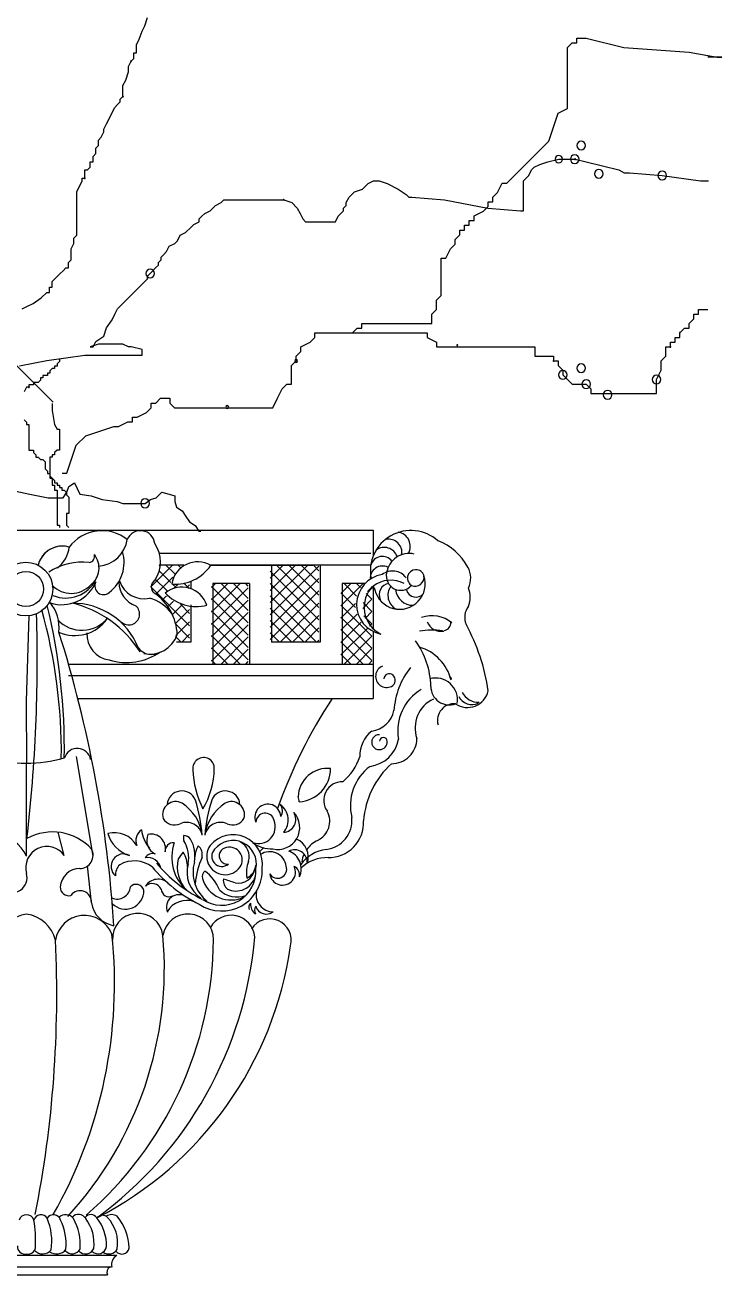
# Model space of a CAD drawing. Header units: millimetres. Extents: x 2391 to 3323, y 1596 to 2537.
# Drawn here: x 2396.608 to 2397.593, y 2457.541 to 2459.307 of the extents above; entities that cross this region are included whole.
import ezdxf

# ---------------------------------------------------------------- set-up
doc = ezdxf.new("R2010")
doc.units = ezdxf.units.MM
doc.layers.add('plants', color=250, linetype='Continuous')

# ---------------------------------------------------------------- blocks, each defined once
blk = doc.blocks.new('A$C55897DFD')
for p, q in [((483.46, 741.13), (484.87, 745.35)), ((480.64, 734.09), (482.05, 738.31)), ((482.05, 738.31), (483.46, 741.13)), ((479.23, 731.27), (480.64, 734.09)), ((479.23, 727.04), (479.23, 731.27)), ((702.3, 729.78), (704.73, 732.2)), ((704.73, 732.2), (707.15, 732.2)), ((707.15, 732.2), (707.15, 734.62)), ((707.15, 734.62), (711.99, 734.62)), ((711.99, 734.62), (731.37, 729.78)), ((477.82, 724.23), (477.82, 727.04)), ((477.82, 727.04), (479.23, 727.04)), ((702.3, 698.32), (702.3, 729.78)), ((731.37, 729.78), (765.27, 727.36)), ((765.27, 727.36), (779.8, 724.94)), ((782.22, 724.94), (774.96, 724.94)), ((779.8, 724.94), (782.22, 724.94)), ((475, 720), (476.41, 722.82)), ((475, 717.18), (475, 720)), ((476.41, 722.82), (477.82, 724.23)), ((472.18, 710.14), (473.59, 712.96)), ((473.59, 712.96), (475, 717.18)), ((472.18, 704.5), (472.18, 710.14)), ((463.72, 690.42), (467.95, 698.87)), ((467.95, 698.87), (469.36, 700.28)), ((469.36, 700.28), (470.77, 701.69)), ((470.77, 703.1), (472.18, 704.5)), ((470.77, 701.69), (470.77, 703.1)), ((692.62, 681.39), (697.46, 695.9)), ((697.46, 695.9), (702.3, 698.32)), ((460.9, 683.37), (462.31, 686.19)), ((462.31, 687.6), (463.72, 690.42)), ((462.31, 686.19), (462.31, 687.6)), ((459.49, 681.97), (460.9, 683.37)), ((459.49, 679.15), (459.49, 681.97)), ((687.77, 676.55), (692.62, 681.39)), ((456.67, 673.51), (458.08, 674.92)), ((456.67, 670.7), (456.67, 673.51)), ((458.08, 677.74), (459.49, 679.15)), ((458.08, 674.92), (458.08, 677.74)), ((682.93, 671.71), (687.77, 676.55)), ((452.44, 662.25), (452.44, 666.47)), ((452.44, 666.47), (453.85, 666.47)), ((453.85, 666.47), (455.26, 667.88)), ((455.26, 667.88), (455.26, 670.7)), ((455.26, 670.7), (456.67, 670.7)), ((675.67, 664.45), (680.51, 669.29)), ((680.51, 669.29), (682.93, 671.71)), ((682.24, 663.65), (683.65, 666.47)), ((683.65, 666.47), (685.06, 667.88)), ((685.06, 667.88), (687.88, 669.29)), ((687.88, 669.29), (692.11, 670.7)), ((692.11, 670.7), (697.74, 672.11)), ((697.74, 672.11), (706.2, 672.11)), ((706.2, 672.11), (711.84, 670.7)), ((711.84, 670.7), (728.76, 666.47)), ((728.76, 666.47), (731.58, 665.06)), ((448.21, 655.2), (451.03, 660.84)), ((451.03, 660.84), (451.03, 662.25)), ((451.03, 662.25), (452.44, 662.25)), ((599.06, 659.43), (601.88, 660.84)), ((601.88, 660.84), (604.7, 660.84)), ((604.7, 660.84), (608.93, 659.43)), ((670.82, 659.61), (673.24, 662.03)), ((673.24, 662.03), (675.67, 664.45)), ((679.42, 660.84), (682.24, 663.65)), ((679.42, 645.34), (679.42, 660.84)), ((731.58, 665.06), (734.4, 665.06)), ((734.4, 665.06), (751.32, 663.65)), ((751.32, 663.65), (771.05, 660.84)), ((771.05, 660.84), (775.28, 660.84)), ((448.21, 632.66), (448.21, 655.2)), ((589.19, 652.38), (592.01, 655.2)), ((592.01, 655.2), (596.24, 656.61)), ((596.24, 656.61), (599.06, 659.43)), ((608.93, 659.43), (614.57, 656.61)), ((614.57, 656.61), (618.8, 653.79)), ((618.8, 653.79), (620.21, 652.38)), ((663.56, 652.35), (665.98, 654.77)), ((665.98, 654.77), (668.4, 659.61)), ((668.4, 659.61), (670.82, 659.61)), ((517.29, 645.34), (520.11, 648.16)), ((520.11, 648.16), (522.93, 649.57)), ((522.93, 649.57), (524.34, 650.98)), ((524.34, 650.98), (555.35, 650.98)), ((555.35, 650.98), (559.58, 649.57)), ((559.58, 649.57), (562.4, 646.75)), ((586.37, 646.75), (587.78, 648.16)), ((587.78, 649.57), (589.19, 652.38)), ((587.78, 648.16), (587.78, 649.57)), ((620.21, 652.38), (621.62, 652.38)), ((621.62, 652.38), (638.53, 650.98)), ((638.53, 650.98), (661.09, 646.75)), ((658.71, 645.09), (661.14, 647.51)), ((661.14, 649.93), (663.56, 649.93)), ((661.14, 647.51), (661.14, 649.93)), ((663.56, 649.93), (663.56, 652.35)), ((511.65, 641.12), (513.06, 642.52)), ((511.65, 639.71), (511.65, 641.12)), ((513.06, 642.52), (514.47, 643.93)), ((514.47, 643.93), (517.29, 645.34)), ((562.4, 646.75), (563.81, 643.93)), ((563.81, 643.93), (565.22, 641.12)), ((565.22, 641.12), (566.63, 639.71)), ((582.14, 639.71), (583.55, 642.52)), ((583.55, 642.52), (584.96, 643.93)), ((584.96, 643.93), (586.37, 645.34)), ((586.37, 645.34), (586.37, 646.75)), ((653.87, 642.67), (658.71, 645.09)), ((653.87, 640.25), (653.87, 642.67)), ((661.09, 646.75), (678.01, 645.34)), ((678.01, 645.34), (679.42, 645.34)), ((501.78, 632.66), (504.6, 634.07)), ((504.6, 634.07), (507.42, 636.89)), ((507.42, 636.89), (508.83, 638.3)), ((508.83, 638.3), (511.65, 639.71)), ((566.63, 639.71), (582.14, 639.71)), ((646.6, 632.99), (646.6, 635.41)), ((646.6, 635.41), (649.03, 635.41)), ((649.03, 635.41), (649.03, 637.83)), ((649.03, 637.83), (651.45, 637.83)), ((651.45, 637.83), (651.45, 640.25)), ((651.45, 640.25), (653.87, 640.25)), ((445.39, 625.62), (446.8, 628.44)), ((446.8, 631.25), (448.21, 632.66)), ((446.8, 628.44), (446.8, 631.25)), ((496.14, 627.03), (498.96, 628.44)), ((498.96, 628.44), (500.37, 629.85)), ((500.37, 629.85), (501.78, 632.66)), ((641.76, 625.73), (644.18, 628.15)), ((644.18, 630.57), (646.6, 632.99)), ((644.18, 628.15), (644.18, 630.57)), ((445.39, 619.99), (445.39, 625.62)), ((491.91, 621.39), (493.32, 622.8)), ((491.91, 619.99), (491.91, 621.39)), ((493.32, 622.8), (494.73, 624.21)), ((494.73, 624.21), (496.14, 627.03)), ((639.34, 620.89), (641.76, 625.73)), ((441.16, 614.35), (442.57, 615.76)), ((442.57, 615.76), (443.98, 615.76)), ((443.98, 618.58), (445.39, 619.99)), ((443.98, 615.76), (443.98, 618.58)), ((487.68, 614.35), (489.09, 615.76)), ((489.09, 615.76), (490.5, 617.17)), ((490.5, 618.58), (491.91, 619.99)), ((490.5, 617.17), (490.5, 618.58)), ((636.92, 601.54), (636.92, 620.89)), ((636.92, 620.89), (639.34, 620.89)), ((435.52, 608.72), (436.93, 610.13)), ((435.52, 605.9), (435.52, 608.72)), ((436.93, 610.13), (438.34, 611.53)), ((438.34, 611.53), (439.75, 612.94)), ((439.75, 612.94), (441.16, 614.35)), ((482.05, 607.31), (483.46, 608.72)), ((483.46, 608.72), (484.87, 610.13)), ((484.87, 611.53), (486.27, 612.94)), ((484.87, 610.13), (484.87, 611.53)), ((486.27, 612.94), (487.68, 614.35)), ((429.88, 600.26), (432.7, 603.08)), ((432.7, 603.08), (434.11, 603.08)), ((434.11, 603.08), (434.11, 605.9)), ((434.11, 605.9), (435.52, 605.9)), ((475, 600.26), (477.82, 603.08)), ((477.82, 603.08), (480.64, 605.9)), ((480.64, 605.9), (482.05, 607.31)), ((420.01, 594.63), (422.83, 596.04)), ((422.83, 596.04), (425.65, 597.45)), ((425.65, 597.45), (429.88, 600.26)), ((469.36, 594.63), (472.18, 597.45)), ((472.18, 597.45), (475, 600.26)), ((634.5, 599.12), (636.92, 601.54)), ((634.5, 594.28), (634.5, 599.12)), ((463.72, 584.77), (466.54, 589)), ((466.54, 589), (467.95, 591.81)), ((467.95, 591.81), (469.36, 594.63)), ((632.07, 591.86), (634.5, 594.28)), ((632.07, 587.02), (632.07, 591.86)), ((765.27, 587.02), (767.69, 589.44)), ((767.69, 589.44), (767.69, 591.86)), ((767.69, 591.86), (770.11, 591.86)), ((770.11, 591.86), (770.11, 594.28)), ((770.11, 594.28), (774.96, 594.28)), ((462.31, 580.54), (463.72, 584.77)), ((590.9, 582.18), (593.33, 584.6)), ((593.33, 584.6), (595.75, 584.6)), ((595.75, 584.6), (595.75, 587.02)), ((595.75, 587.02), (632.07, 587.02)), ((760.43, 582.18), (762.85, 584.6)), ((762.85, 584.6), (765.27, 584.6)), ((765.27, 584.6), (765.27, 587.02)), ((436.03, 546.23), (405.92, 576.32)), ((459.49, 576.32), (455.26, 574.91)), ((456.67, 574.91), (458.08, 577.73)), ((458.08, 577.73), (462.31, 580.54)), ((472.18, 576.32), (459.49, 576.32)), ((475, 574.91), (472.18, 576.32)), ((564.27, 574.92), (569.11, 577.34)), ((569.11, 577.34), (571.53, 579.76)), ((571.53, 582.18), (629.65, 582.18)), ((571.53, 579.76), (571.53, 582.18)), ((629.65, 582.18), (629.65, 579.76)), ((629.65, 579.76), (634.5, 577.34)), ((634.5, 577.34), (634.5, 574.92)), ((755.58, 574.92), (755.58, 577.34)), ((755.58, 577.34), (758, 577.34)), ((758, 577.34), (758, 579.76)), ((758, 579.76), (760.43, 579.76)), ((760.43, 579.76), (760.43, 582.18)), ((432.7, 567.87), (452.44, 570.68)), ((452.44, 570.68), (482.05, 570.68)), ((455.26, 574.91), (456.67, 574.91)), ((476.41, 574.91), (475, 574.91)), ((482.05, 573.5), (476.41, 574.91)), ((482.05, 570.68), (482.05, 573.5)), ((561.84, 570.08), (564.27, 572.5)), ((561.84, 567.66), (561.84, 570.08)), ((564.27, 572.5), (564.27, 574.92)), ((634.5, 574.92), (685.35, 574.92)), ((685.35, 574.92), (685.35, 570.08)), ((685.35, 570.08), (695.04, 570.08)), ((695.04, 570.08), (695.04, 567.66)), ((750.74, 567.66), (753.16, 570.08)), ((753.16, 570.08), (753.16, 574.92)), ((753.16, 574.92), (755.58, 574.92)), ((418.6, 565.05), (432.7, 567.87)), ((435.61, 563.77), (434.4, 562.56)), ((436.82, 563.77), (435.61, 563.77)), ((438.03, 564.98), (436.82, 564.98)), ((436.82, 564.98), (436.82, 563.77)), ((439.24, 567.4), (438.03, 566.19)), ((438.03, 566.19), (438.03, 564.98)), ((439.24, 568.61), (439.24, 567.4)), ((559.42, 565.24), (561.84, 567.66)), ((559.42, 555.56), (559.42, 565.24)), ((695.04, 567.66), (697.46, 567.66)), ((697.46, 567.66), (697.46, 565.24)), ((697.46, 565.24), (699.88, 562.82)), ((699.88, 562.82), (699.88, 560.4)), ((748.32, 557.98), (750.74, 562.82)), ((750.74, 562.82), (750.74, 567.66)), ((428.35, 556.51), (425.92, 556.51)), ((425.92, 556.51), (425.92, 555.3)), ((429.56, 557.72), (428.35, 556.51)), ((430.77, 558.93), (429.56, 558.93)), ((429.56, 558.93), (429.56, 557.72)), ((433.19, 560.14), (430.77, 560.14)), ((430.77, 560.14), (430.77, 558.93)), ((434.4, 561.35), (433.19, 561.35)), ((433.19, 561.35), (433.19, 560.14)), ((434.4, 562.56), (434.4, 561.35)), ((699.88, 560.4), (702.3, 557.98)), ((702.3, 557.98), (704.73, 555.56)), ((748.32, 550.72), (748.32, 557.98)), ((422.29, 554.09), (421.08, 551.67)), ((423.5, 554.09), (422.29, 554.09)), ((425.92, 555.3), (423.5, 555.3)), ((423.5, 555.3), (423.5, 554.09)), ((552.16, 548.3), (554.58, 553.14)), ((554.58, 553.14), (557, 555.56)), ((557, 555.56), (559.42, 555.56)), ((704.73, 555.56), (711.99, 555.56)), ((711.99, 555.56), (714.41, 553.14)), ((714.41, 553.14), (714.41, 550.72)), ((714.41, 550.72), (748.32, 550.72)), ((435.61, 545.62), (435.61, 541.99)), ((484.35, 541.04), (486.77, 543.46)), ((486.77, 543.46), (486.77, 545.88)), ((486.77, 545.88), (489.19, 545.88)), ((489.19, 545.88), (491.61, 548.3)), ((491.61, 548.3), (496.46, 548.3)), ((496.46, 548.3), (496.46, 545.88)), ((496.46, 545.88), (498.88, 543.46)), ((498.88, 543.46), (549.74, 543.46)), ((549.74, 543.46), (552.16, 548.3)), ((421.08, 537.16), (422.29, 535.95)), ((435.61, 541.99), (436.82, 534.74)), ((477.08, 538.62), (479.5, 538.62)), ((477.08, 536.2), (477.08, 538.62)), ((479.5, 538.62), (484.35, 541.04)), ((422.29, 535.95), (422.29, 534.74)), ((422.29, 534.74), (423.5, 534.74)), ((423.5, 534.74), (423.5, 521.43)), ((436.82, 534.74), (438.03, 532.32)), ((438.03, 532.32), (439.24, 532.32)), ((439.24, 532.32), (439.24, 521.43)), ((452.87, 528.94), (467.4, 533.78)), ((467.4, 533.78), (469.82, 533.78)), ((469.82, 533.78), (474.66, 536.2)), ((474.66, 536.2), (477.08, 536.2)), ((443.18, 509.59), (448.02, 524.1)), ((448.02, 524.1), (452.87, 528.94)), ((423.5, 521.43), (425.92, 521.43)), ((425.92, 521.43), (425.92, 520.22)), ((425.92, 520.22), (427.13, 519.01)), ((427.13, 519.01), (427.13, 517.8)), ((427.13, 517.8), (428.35, 517.8)), ((428.35, 517.8), (429.56, 516.59)), ((434.4, 517.8), (434.4, 506.91)), ((435.61, 517.8), (434.4, 517.8)), ((435.61, 519.01), (435.61, 517.8)), ((436.82, 519.01), (435.61, 519.01)), ((438.03, 521.43), (436.82, 520.22)), ((436.82, 520.22), (436.82, 519.01)), ((439.24, 521.43), (438.03, 521.43)), ((429.56, 516.59), (430.77, 516.59)), ((430.77, 516.59), (431.98, 515.38)), ((431.98, 515.38), (431.98, 511.75)), ((431.98, 511.75), (433.19, 510.54)), ((433.19, 510.54), (433.19, 509.33)), ((433.19, 509.33), (434.4, 509.33)), ((434.4, 509.33), (434.4, 508.12)), ((434.4, 508.12), (435.61, 506.91)), ((434.4, 506.91), (435.61, 506.91)), ((435.61, 506.91), (436.82, 505.7)), ((435.61, 506.91), (435.61, 503.28)), ((436.82, 505.7), (436.82, 504.49)), ((440.76, 509.59), (443.18, 509.59)), ((414.29, 500.7), (423.92, 498.77)), ((423.92, 498.77), (433.54, 496.85)), ((435.61, 503.28), (436.82, 503.28)), ((436.82, 504.49), (438.03, 504.49)), ((436.82, 503.28), (436.82, 500.86)), ((436.82, 500.86), (438.03, 500.86)), ((438.03, 504.49), (438.03, 503.28)), ((438.03, 503.28), (439.24, 503.28)), ((438.03, 500.86), (438.03, 482.71)), ((439.24, 503.28), (439.24, 502.07)), ((439.24, 502.07), (440.45, 502.07)), ((440.45, 502.07), (440.45, 500.86)), ((440.45, 500.86), (441.67, 500.86)), ((441.24, 496.85), (443.17, 499.73)), ((441.67, 500.86), (442.88, 499.65)), ((442.88, 499.65), (442.88, 498.44)), ((442.88, 498.44), (444.09, 497.23)), ((443.17, 499.73), (444.13, 502.62)), ((444.13, 502.62), (447.02, 504.54)), ((447.02, 504.54), (449.91, 498.77)), ((449.91, 498.77), (455.68, 497.81)), ((489.37, 496.85), (492.26, 499.73)), ((492.26, 499.73), (496.11, 498.77)), ((496.11, 498.77), (498.99, 497.81)), ((433.54, 496.85), (441.24, 496.85)), ((444.09, 497.23), (444.09, 488.76)), ((455.68, 497.81), (461.46, 495.89)), ((461.46, 495.89), (469.16, 494.93)), ((469.16, 494.93), (472.04, 493.96)), ((472.04, 493.96), (483.59, 493.96)), ((483.59, 493.96), (486.48, 495.89)), ((486.48, 495.89), (489.37, 496.85)), ((498.99, 497.81), (498.99, 494.93)), ((498.99, 494.93), (499.96, 492.04)), ((499.96, 492.04), (502.84, 490.12)), ((442.88, 488.76), (442.88, 482.71)), ((444.09, 488.76), (442.88, 488.76)), ((502.84, 490.12), (504.77, 487.23)), ((504.77, 487.23), (506.69, 484.35)), ((242.81, 480), (601.68, 480)), ((438.03, 482.71), (439.24, 482.71)), ((439.24, 482.71), (439.24, 481.5)), ((442.88, 482.71), (444.09, 481.5)), ((506.69, 484.35), (509.58, 482.42)), ((509.58, 482.42), (511.51, 479.54)), ((511.51, 479.54), (512.47, 479.54)), ((601.68, 480), (601.68, 466.67)), ((600.43, 468), (491.07, 468)), ((486.36, 450.52), (497.85, 462)), ((503.65, 462), (490.94, 462)), ((490.96, 461.48), (491.48, 462)), ((498.94, 457.42), (494.36, 462)), ((501.94, 460.78), (500.72, 462)), ((600.43, 462), (517.42, 462)), ((570.47, 462), (517.42, 462)), ((517.42, 462), (570.47, 462)), ((548.42, 461.66), (548.76, 462)), ((548.42, 455.29), (555.12, 462)), ((548.42, 448.93), (561.49, 462)), ((548.42, 442.57), (567.85, 462)), ((548.42, 436.2), (573.62, 461.4)), ((549.04, 462), (549.04, 422.2)), ((573.62, 440.01), (551.63, 462)), ((573.62, 446.38), (557.99, 462)), ((573.62, 452.74), (564.36, 462)), ((573.62, 459.11), (570.72, 462)), ((574.24, 462), (574.24, 422.2)), ((495.02, 448.61), (488.71, 454.92)), ((488.95, 446.74), (498.03, 455.82)), ((496.99, 453), (490.74, 459.25)), ((507.31, 453.63), (507.31, 449.78)), ((573.62, 433.65), (548.42, 458.85)), ((548.42, 429.84), (573.62, 455.04)), ((506.68, 430.58), (486.37, 450.9)), ((499.64, 450.35), (497.81, 452.18)), ((498.73, 450.15), (500.86, 452.28)), ((506.51, 449.84), (503.63, 452.72)), ((505.16, 450.23), (506.68, 451.75)), ((518.08, 450.42), (520.06, 452.39)), ((518.08, 444.05), (526.42, 452.39)), ((518.08, 437.69), (532.78, 452.39)), ((537.02, 432.07), (518.08, 451)), ((518.08, 431.33), (537.02, 450.26)), ((518.71, 452.39), (518.71, 410.8)), ((537.64, 452.39), (518.71, 452.39)), ((537.02, 438.43), (523.06, 452.39)), ((537.02, 444.79), (529.42, 452.39)), ((537.02, 451.16), (535.79, 452.39)), ((537.64, 452.39), (537.64, 410.8)), ((573.62, 427.29), (548.42, 452.49)), ((548.42, 423.47), (573.62, 448.67)), ((585.02, 447.35), (590.06, 452.39)), ((585.02, 440.98), (596.42, 452.39)), ((592.59, 440.13), (585.02, 447.71)), ((597.4, 452.39), (585.64, 452.39)), ((585.64, 452.39), (585.64, 410.8)), ((593.12, 445.96), (586.7, 452.39)), ((595.13, 450.32), (593.06, 452.39)), ((601.06, 444.39), (598.11, 447.34)), ((598.66, 448.26), (601.06, 450.66)), ((601.06, 450.75), (600.85, 450.96)), ((601.68, 451.16), (601.68, 429.1)), ((492.4, 443.83), (494.74, 446.17)), ((495.23, 440.29), (498.34, 443.4)), ((497.39, 436.08), (502.77, 441.47)), ((506.68, 436.94), (501.87, 441.75)), ((507.31, 441.36), (507.31, 422.2)), ((537.02, 425.7), (518.08, 444.63)), ((518.08, 424.96), (537.02, 443.89)), ((572.34, 422.2), (548.42, 446.12)), ((553.5, 422.2), (573.62, 442.31)), ((585.02, 434.62), (592.52, 442.13)), ((601.06, 425.3), (585.02, 441.34)), ((596.3, 439.54), (601.06, 444.3)), ((601.06, 438.03), (596.49, 442.6)), ((423.39, 435.85), (422.12, 391.51)), ((499.25, 431.58), (506.68, 439.02)), ((537.02, 419.34), (518.08, 438.27)), ((518.08, 418.6), (537.02, 437.53)), ((565.98, 422.2), (548.42, 439.76)), ((559.87, 422.2), (573.62, 435.95)), ((585.02, 428.25), (593.36, 436.59)), ((601.06, 418.93), (585.02, 434.98)), ((601.06, 431.66), (596.92, 435.8)), ((597.45, 434.32), (601.06, 437.93)), ((506.68, 424.21), (499.2, 431.7)), ((499.51, 425.48), (506.68, 432.65)), ((537.02, 412.97), (518.08, 431.91)), ((518.08, 412.23), (537.02, 431.17)), ((559.61, 422.2), (548.42, 433.39)), ((553.25, 422.2), (548.42, 427.03)), ((566.23, 422.2), (573.62, 429.58)), ((585.02, 421.89), (595.54, 432.41)), ((585.02, 415.53), (598.69, 429.2)), ((601.06, 412.57), (585.02, 428.61)), ((599.86, 430.37), (601.06, 431.57)), ((601.68, 427.7), (601.68, 393)), ((502.34, 422.2), (499.41, 425.13)), ((507.31, 422.2), (499.94, 422.2)), ((502.59, 422.2), (506.68, 426.29)), ((532.83, 410.8), (518.08, 425.54)), ((523.01, 410.8), (537.02, 424.8)), ((574.24, 422.2), (549.04, 422.2)), ((572.6, 422.2), (573.62, 423.22)), ((596.47, 410.8), (585.02, 422.25)), ((586.65, 410.8), (601.06, 425.21)), ((526.47, 410.8), (518.08, 419.18)), ((529.38, 410.8), (537.02, 418.44)), ((590.1, 410.8), (585.02, 415.89)), ((593.02, 410.8), (601.06, 418.84)), ((443.98, 410.8), (601.68, 410.8)), ((520.1, 410.8), (518.08, 412.81)), ((535.74, 410.8), (537.02, 412.07)), ((599.38, 410.8), (601.06, 412.48)), ((443.98, 404.8), (601.68, 404.8)), ((422.12, 391.51), (422.24, 359.49)), ((448.8, 393), (601.68, 393)), ((456.71, 311.42), (448.12, 363)), ((422.24, 311.42), (422.24, 359.49)), ((441.77, 311.68), (438.6, 323.72)), ((455.9, 287.23), (453.9, 306.3)), ((375.57, 104.83), (468.92, 104.83)), ((375.57, 104.83), (468.92, 104.83)), ((378.16, 98.78), (466.32, 98.78)), ((380.34, 94.64), (464.15, 94.64))]:
    blk.add_line(p, q)
for radius in [13.92, 9.12]:
    blk.add_circle((421.93, 449.61), radius)
for centre, radius, start, end in [((476.41, 722.82), 0.225, 0, 180), ((476.41, 722.82), 0.225, 180, 0), ((472.18, 704.5), 0.225, 0, 180), ((472.18, 704.5), 0.225, 180, 0), ((709.3, 679.17), 2.25, 0, 180), ((697.74, 672.11), 1.92, 0, 180), ((705.98, 672.11), 2.25, 0, 180), ((709.3, 679.17), 2.25, 180, 0), ((697.74, 672.11), 1.92, 180, 0), ((705.98, 672.11), 2.25, 180, 0), ((706.2, 672.11), 0.225, 0, 180), ((706.2, 672.11), 0.225, 180, 0), ((718.46, 664.54), 2.25, 0, 180), ((452.44, 662.25), 0.225, 0, 180), ((452.44, 662.25), 0.225, 180, 0), ((718.46, 664.54), 2.25, 180, 0), ((751.32, 663.65), 2.25, 0, 180), ((751.32, 663.65), 2.25, 180, 0), ((555.35, 650.98), 0.225, 0, 180), ((555.35, 650.98), 0.225, 180, 0), ((486.27, 612.94), 2.25, 0, 180), ((486.27, 612.94), 2.25, 180, 0), ((760.43, 582.18), 0.225, 0, 180), ((645.2, 575.78), 0.225, 0, 180), ((645.2, 575.78), 0.225, 180, 0), ((760.43, 582.18), 0.225, 180, 0), ((755.58, 574.92), 0.225, 0, 180), ((755.58, 574.92), 0.225, 0, 180), ((755.58, 574.92), 0.225, 180, 0), ((755.58, 574.92), 0.225, 180, 0), ((561.84, 567.66), 0.75, 0, 180), ((561.84, 567.66), 0.75, 180, 0), ((695.04, 567.66), 0.225, 0, 180), ((695.04, 567.66), 0.225, 0, 180), ((695.04, 567.66), 0.225, 180, 0), ((695.04, 567.66), 0.225, 180, 0), ((709.3, 563.89), 2.25, 0, 180), ((709.3, 563.89), 2.25, 180, 0), ((699.88, 560.4), 2.25, 0, 180), ((699.88, 560.4), 2.25, 180, 0), ((711.99, 555.56), 2.25, 0, 180), ((748.32, 557.98), 2.25, 0, 180), ((748.32, 557.98), 2.25, 180, 0), ((423.5, 554.09), 0.225, 0, 180), ((423.5, 554.09), 0.225, 180, 0), ((711.99, 555.56), 2.25, 180, 0), ((723.04, 550.17), 2.25, 0, 180), ((723.04, 550.17), 2.25, 180, 0), ((526.16, 543.76), 0.75, 0, 180), ((526.16, 543.76), 0.75, 180, 0), ((483.59, 493.96), 2.25, 0, 180), ((483.59, 493.96), 2.25, 180, 0), ((461.35, 458.44), 21.34, 52.2667, 142.75518), ((481.23, 472.38), 7.43, 6.38172, 156.72589), ((621.2, 458.91), 21, 48.0728, 190.87779), ((613.53, 471.73), 7.36, 329.96761, 81.6083), ((458.22, 477.72), 16.36, 275.25782, 351.54099), ((475.08, 463.65), 16.56, 324.79255, 35.20745), ((609.75, 468.54), 6.83, 351.01344, 101.76127), ((624.92, 447.3), 29.13, 27.94259, 69.25684), ((440.9, 458.79), 13.03, 74.60841, 165.74073), ((440.9, 458.79), 13.03, 72.04523, 165.74073), ((428.44, 473.21), 16.03, 307.57582, 353.33785), ((454.01, 466.63), 3.45, 282.16841, 13.78101), ((448.63, 460.51), 11.15, 307.64213, 38.50407), ((453.44, 463.3), 19.32, 306.826, 17.24681), ((606.44, 460.21), 6.27, 37.94041, 163.46968), ((607.42, 464.18), 6.96, 18.11566, 126.86071), ((620.29, 456.22), 11.79, 77.31406, 171.21519), ((450.93, 432.59), 30.91, 82.93095, 123.76802), ((510.84, 450.13), 13.57, 59.90687, 171.07951), ((499.38, 474.17), 22.01, 264.93934, 326.04703), ((606.48, 455.24), 6.29, 63.27852, 184.72312), ((623.78, 455.25), 4.37, 15.59348, 245.08734), ((640.71, 455.24), 11.47, 333.28969, 29.89421), ((440.6, 460.37), 18.86, 251.21743, 338.91), ((442.64, 462.17), 17.24, 247.16647, 333.73397), ((462.06, 451.13), 4.43, 151.98492, 311.96769), ((483.18, 453.28), 13.08, 180.33551, 250.25376), ((483.1, 457.89), 13.34, 197.83061, 282.2474), ((490.89, 450.71), 4.08, 123.77505, 231.01877), ((608.69, 441.63), 15.59, 98.55187, 259.034), ((610.81, 438.69), 15.46, 63.54156, 126.20022), ((615.42, 452.33), 13.21, 193.8086, 18.05648), ((611.74, 450.29), 8.64, 36.5863, 128.43318), ((615.93, 456.43), 7.47, 167.69421, 319.21384), ((623.44, 455.69), 4.6, 245.55752, 9.15959), ((445.41, 461.11), 13.76, 224.46912, 316.77533), ((473.09, 425), 27.2, 2.20219, 55.94728), ((502.68, 437.03), 13.57, 18.08341, 129.25605), ((510.17, 462.58), 22.01, 223.11588, 284.22357), ((612.24, 440.13), 15.27, 133.73728, 244.73475), ((621.2, 458.91), 21, 201.66685, 207.63072), ((610.71, 446.7), 5.93, 99.99663, 204.76913), ((617.32, 446.33), 8.02, 144.19629, 241.27344), ((622.35, 450.31), 9.12, 186.23859, 270.09893), ((623.79, 450.38), 4.99, 194.48156, 321.00834), ((639.94, 445.4), 11.96, 336.96682, 23.03318), ((130.59, 367.06), 311.27, 359.04831, 13.76529), ((418.98, 429.69), 20.16, 353.34137, 40.61834), ((446.07, 405.63), 36.63, 21.92274, 90.41891), ((432.28, 386.19), 57.68, 32.35797, 76.39325), ((475.19, 436.64), 5.61, 225.96096, 50.47123), ((480.3, 424.26), 21.35, 35.94894, 74.70479), ((658.81, 434.94), 9.75, 143.69345, 201.59121), ((-384.98, 413.37), 812.79, 353.43862, 1.65506), ((164.01, 364.89), 276.27, 359.41815, 15.51866), ((450.94, 445.52), 17.23, 223.19746, 321.04136), ((447.35, 445.84), 20.28, 245.69593, 325.45016), ((632.03, 419.05), 16.74, 51.65954, 108.34086), ((-175.67, 233.36), 644.55, 3.73654, 17.51634), ((632.23, 389.59), 38.74, 81.99344, 99.76747), ((636.65, 435.13), 7.41, 199.51155, 282.42038), ((637.74, 432.22), 4.14, 278.7011, 4.51771), ((560.75, 382.63), 101.46, 8.09965, 28.70039), ((467.06, 426.4), 13.65, 178.04025, 261.25387), ((485.97, 431.03), 15.14, 258.45935, 340.77672), ((589.21, 398.24), 42.31, 1.33507, 35.56323), ((473.91, 442.94), 31.33, 253.44277, 304.34639), ((486.99, 424.22), 8.5, 215.27818, 302.73281), ((618.69, 396.49), 24.1, 14.47889, 73.32214), ((608.68, 404.4), 5.73, 111.78731, 295.50666), ((652.79, 384.12), 40.43, 141.86122, 176.33545), ((610.05, 402.9), 2.85, 51.80406, 174.5596), ((609.65, 402.39), 3.5, 295.50666, 51.80406), ((634.07, 392.26), 11.28, 350.23679, 105.59313), ((641.78, 403.41), 0.418, 271.32346, 162.46235), ((638.9, 376.42), 24.51, 120.15848, 190.42212), ((641.05, 399.21), 9.54, 179.90972, 289.90343), ((650.52, 399.21), 10.91, 235.26216, 347.92338), ((656.17, 400.4), 9.43, 206.14795, 272.59271), ((795.65, 250.69), 257.95, 146.51524, 160.68829), ((639.85, 377.76), 16.48, 115.22292, 199.24124), ((643.63, 381.6), 8.67, 85.52099, 194.60229), ((652.88, 397.6), 7.78, 207.14955, 294.90478), ((599.09, 389.65), 13.67, 277.79576, 347.57583), ((610.7, 363.48), 15.95, 127.67518, 182.25466), ((597.85, 374.9), 17.2, 277.3862, 350.22796), ((604.79, 370.36), 3.88, 87.46311, 272.53689), ((606.98, 370.79), 2.02, 1.99723, 178.00277), ((604.78, 370.72), 4.23, 272.53689, 1.99723), ((611.16, 372.33), 13.13, 269.97176, 359.98068), ((422.31, 428.2), 68.71, 253.05661, 286.50216), ((448.55, 360.18), 6.97, 9.92657, 162.69672), ((513.89, 356.84), 5.57, 357.8135, 188.15), ((568.15, 371.51), 27.98, 309.41128, 341.9706), ((554.62, 357.23), 46.26, 181.45422, 207.46445), ((476.49, 357.63), 42.98, 329.62541, 358.67198), ((577.95, 341.68), 15.11, 83.69737, 178.19918), ((562.26, 356.8), 17.36, 273.84822, 359.66737), ((615.18, 337.54), 25.32, 126.66001, 194.16393), ((640.73, 326.43), 44.14, 132.06508, 175.79023), ((585.73, 340.27), 9.63, 88.90149, 216.1801), ((502.6, 337.53), 7.6, 21.82048, 175.1357), ((525.16, 337.53), 7.6, 4.8643, 158.17952), ((499.41, 332.89), 6.72, 60.30351, 197.15746), ((490.26, 319.21), 23.17, 7.5703, 57.40396), ((428.33, 314.88), 85.23, 4.97217, 17.39664), ((599.43, 314.88), 85.23, 162.60336, 175.02783), ((537.5, 319.21), 23.17, 122.59604, 172.4297), ((528.35, 332.89), 6.72, 342.84254, 119.69649), ((547.17, 331.58), 6.7, 2.98846, 202.59973), ((548, 330.11), 9.71, 318.95142, 55.02269), ((549.65, 334.81), 5.1, 325.64392, 39.81448), ((543.33, 336.56), 20.31, 8.30248, 16.00948), ((498.82, 334.22), 6.71, 209.52611, 295.5152), ((528.94, 334.22), 6.71, 244.4848, 330.47389), ((545.71, 328.9), 4.74, 11.8868, 178.81636), ((552.33, 326.19), 11.35, 256.91434, 43.27598), ((555.03, 330.36), 6.63, 272.52785, 33.00151), ((568.24, 329.47), 10.97, 295.37638, 27.7247), ((575.51, 329.92), 15.19, 277.02106, 5.36346), ((435.74, 296.35), 27.54, 42.83968, 118.76725), ((467.65, 310.06), 13.49, 30.07593, 104.22938), ((485.54, 319.36), 6.72, 123.44573, 202.21397), ((498.71, 326.55), 16.95, 185.36664, 220.64478), ((505.08, 320.53), 8.34, 11.97024, 113.78213), ((522.69, 320.53), 8.34, 66.21787, 168.02976), ((542.36, 326.56), 8.65, 249.6348, 22.53067), ((578.62, 328.75), 18.11, 269.02851, 2.93401), ((404.27, 302.84), 19.92, 25.52085, 142.09777), ((479.94, 327.31), 16.16, 194.97787, 254.15312), ((492.32, 319.54), 7.83, 157.01371, 244.12863), ((486.75, 315.35), 7.43, 346.10781, 102.78253), ((498.29, 313.93), 4.35, 85.2136, 184.73872), ((520.34, 310.88), 22.91, 161.20407, 228.29526), ((509.98, 321.21), 6.55, 173.06539, 210.13482), ((503.63, 317.66), 4.34, 36.15257, 92.07202), ((489.66, 310.59), 16.52, 348.97751, 31.70005), ((492.39, 311.64), 17.06, 348.83955, 30.18932), ((529.12, 307.22), 15.24, 351.87013, 140.44035), ((529.09, 307.36), 12.13, 348.11908, 141.24891), ((529.1, 311.24), 8.42, 342.46734, 63.96368), ((549.22, 331.46), 16.33, 232.79104, 271.89275), ((557.91, 310.86), 10.21, 341.81575, 66.86403), ((579.23, 306.32), 14.65, 115.37638, 144.4438), ((432.78, 305.42), 10.96, 34.85269, 195.8903), ((449.83, 311.87), 6.89, 270.02432, 27.68864), ((472.48, 306.06), 6.47, 61.88036, 229.80348), ((487.5, 308.27), 4.44, 71.68427, 149.82809), ((485.02, 303.73), 6.91, 11.34917, 101.3147), ((512.71, 303.84), 13.37, 134.42776, 152.75961), ((492.6, 306.2), 12.93, 357.45589, 33.75471), ((521.06, 310.43), 11.73, 147.89547, 177.127), ((553.62, 292.97), 44.27, 156.23884, 174.63929), ((507.32, 312.11), 5.93, 347.32747, 50.18249), ((525.04, 311.3), 9.52, 143.72031, 324.75488), ((523.38, 311.3), 5.24, 135.7584, 309.60199), ((526.24, 311.53), 4.29, 95.59964, 276.40856), ((527.38, 309.44), 6.54, 326.21275, 103.75755), ((549.59, 308.64), 8.37, 122.84258, 143.89414), ((548.1, 305.03), 8.65, 7.30783, 123.32013), ((560.98, 308.04), 6.63, 356.83699, 117.31064), ((554.76, 304.76), 9.71, 334.81581, 70.88707), ((579.69, 295.97), 19.02, 97.02106, 144.50664), ((577.98, 290.63), 20.02, 89.02851, 132.4999), ((579.23, 306.32), 14.65, 155.2113, 171.76669), ((449.84, 294.85), 10.13, 90.02432, 176.59184), ((475.61, 301.67), 7.33, 134.53251, 184.32392), ((478.05, 293.65), 15.26, 52.82899, 119.79416), ((545.23, 354.02), 75.39, 219.75588, 243.5845), ((545.23, 354.02), 72.39, 219.75588, 243.5845), ((517.53, 305.72), 17.24, 165.7554, 224.13073), ((521.62, 303.14), 16.32, 164.73313, 236.28311), ((527.84, 303.17), 19.41, 164.57268, 231.71573), ((523.31, 303.91), 20.93, 236.27499, 3.17785), ((523.3, 303.64), 17.7, 235.88481, 3.95795), ((531.71, 306.22), 8.83, 260.58851, 349.07597), ((550.29, 303.24), 14.25, 157.47362, 192.99216), ((532.45, 307.58), 8.52, 297.70309, 354.16149), ((552.17, 304.67), 4.74, 211.02214, 17.95169), ((554.76, 303.07), 6.7, 187.23876, 26.85004), ((558.52, 301.51), 5.1, 350.02401, 64.19457), ((414.7, 300.27), 7.84, 233.81674, 15.8903), ((490.31, 291.77), 7.66, 46.49202, 147.52892), ((517.34, 300.61), 4.13, 132.60902, 190.49356), ((528, 303.96), 15.28, 195.5781, 297.35152), ((500.83, 285.23), 22.96, 22.40907, 53.31839), ((530.1, 298.9), 6, 174.33243, 230.65794), ((501.82, 220.02), 82.54, 69.84463, 74.3263), ((530.66, 303.63), 10.31, 244.407, 343.79555), ((444.03, 295.2), 4.31, 176.59184, 286.61766), ((450, 287.56), 5.91, 356.80232, 143.50074), ((469.18, 296), 6.83, 246.11, 356.00117), ((473.52, 293.37), 9.44, 223.36332, 1.88103), ((478.97, 292.67), 4.11, 14.14773, 136.18394), ((487.29, 291.99), 5.2, 25.83416, 131.564), ((496.02, 294.41), 4.05, 182.09197, 298.08551), ((501.06, 285.01), 6.42, 52.46624, 204.54821), ((531.13, 303), 12.79, 224.83072, 291.23404), ((549.99, 291.49), 8.91, 169.52181, 269.40134), ((469.92, 289.34), 14.18, 188.55818, 260.24377), ((505.28, 276.58), 11.92, 70.52124, 149.7629), ((539.95, 284.91), 2.71, 129.4285, 203.76186), ((544.19, 286.36), 5.99, 173.902, 234.78441), ((544.64, 283.29), 4.32, 150.61462, 204.97748), ((546.39, 287.18), 5.78, 197.82775, 307.33105), ((424.7, 263.69), 17.9, 97.88826, 166.61044), ((419.79, 263.69), 17.9, 13.38956, 82.11174), ((452.26, 265.44), 15.25, 21.4263, 170.9591), ((479.85, 268.76), 13.06, 6.78101, 184.03662), ((505.86, 268.22), 13.2, 359.74987, 170.94099), ((528.2, 268.57), 12.22, 4.76704, 151.17621), ((548.18, 267.88), 11.04, 344.91722, 148.46853), ((-145.04, 239.23), 582.94, 348.78442, 2.81301), ((226.32, 245.51), 241.48, 330.29619, 6.06305), ((304.17, 253.19), 189.43, 317.37493, 5.1828), ((328.23, 269.93), 190.84, 310.8544, 359.46954), ((339.84, 286.69), 201.27, 306.1607, 355.12662), ((373.34, 290.97), 187.31, 297.07478, 352.03108), ((422.24, 121.84), 4, 16.78369, 163.21631), ((429.72, 122.08), 3.76, 30.54028, 165.91796), ((364.59, 112.42), 62.39, 357.45153, 9.75899), ((436.2, 122.1), 3.75, 14.02792, 149.59803), ((404.07, 112.11), 31.25, 351.73383, 22.36444), ((442.53, 120.87), 4.98, 36.32662, 133.80333), ((413.79, 110.28), 28.99, 355.3365, 26.03422), ((449.16, 121.63), 4.32, 30.41721, 137.41639), ((422.98, 110.47), 27.07, 354.76709, 29.53338), ((455.54, 122.25), 3.62, 32.41349, 144.06599), ((436.37, 111.11), 20.84, 352.44599, 37.56738), ((461.52, 121.62), 3.9, 45.79028, 138.73034), ((441.23, 110.01), 22.42, 358.15481, 39.21204), ((466.33, 121.15), 4.74, 53.94517, 126.05483), ((449.32, 110.91), 20.12, 351.71343, 42.15334), ((449.25, 107.97), 26.16, 1.37293, 40.57438), ((421.43, 109.33), 3.87, 175.20989, 282.2274), ((423.06, 109.33), 3.87, 257.7726, 4.79011), ((430.56, 111.38), 5.81, 224.56293, 319.59887), ((437.77, 111.74), 6.22, 234.30431, 322.17482), ((445.83, 110.35), 4.74, 223.58197, 330.31226), ((452.79, 110.03), 4.55, 221.81028, 338.66183), ((459.31, 109.98), 4.38, 226.46229, 350.90751), ((464.82, 110.71), 5.17, 235.64517, 328.43375), ((472.31, 99.79), 6.07, 123.89832, 189.90285), ((471.55, 109.42), 3.94, 219.25886, 347.97092), ((466.96, 95.99), 3.12, 116.55625, 205.95369), ((466.96, 95.99), 3.12, 116.55625, 205.95369)]:
    blk.add_arc(centre, radius, start, end)
blk = doc.blocks.new('A$C2D995954')
blk.add_blockref('A$C55897DFD', (0, 0))

msp = doc.modelspace()

# ---------------------------------------------------------------- block references
at = {"layer": 'plants', "lineweight": 13, "xscale": 0.00273, "yscale": 0.00273, "zscale": 0.00273}
msp.add_blockref('A$C2D995954', (2395.4572, 2457.2828), dxfattribs=at)

doc.saveas('drawing.dxf')
